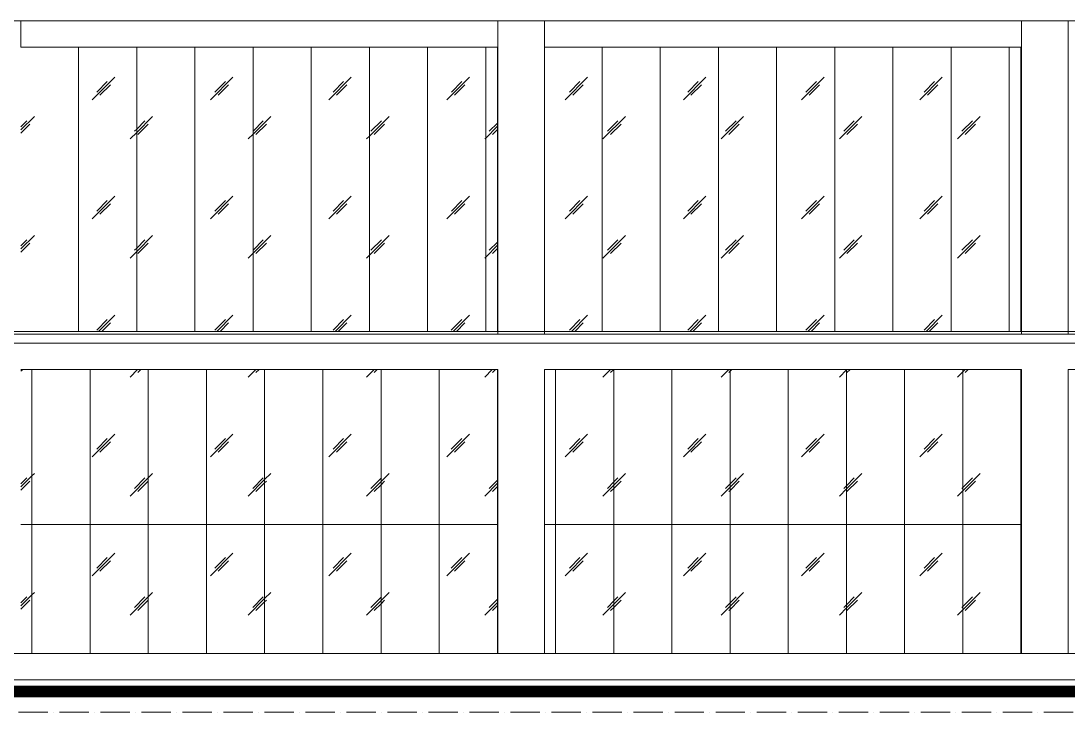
# Model space of a CAD drawing. Header units: millimetres. Extents: x -20608 to 106651, y -8981 to 93550.
# Drawn here: x 69161 to 87034, y -1000 to 10800 of the extents above; entities that cross this region are included whole.
import ezdxf

# ---------------------------------------------------------------- set-up
doc = ezdxf.new("R2010")
doc.units = ezdxf.units.MM
doc.linetypes.add('Grid Line', pattern=[14, 10, -2, 0, -2])
for name, color, linetype, lineweight in [('KINH', 152, 'Continuous', 5), ('NET CAT', 3, 'Continuous', 5), ('NET CATConcrete', 3, 'Continuous', 5), ('NET-THAY', 2, 'Continuous', 9), ('TRUC', 225, 'Continuous', 5)]:
    doc.layers.add(name, color=color, linetype=linetype, lineweight=lineweight)
pattern_1 = [(45.204, (34191.6, 1401.6), (0.002, 2032), [252.695, -2610.806]), (45.204, (34136.8, 1456.7), (0.002, 2032), [252.695, -2610.806]), (45.204, (34061.5, 1325.7), (0.002, 2032), [544.27, -2319.235]), (45.204, (32819.7, 2763), (0.002, 2032), [252.695, -2610.806]), (45.204, (32764.9, 2818.2), (0.002, 2032), [252.695, -2610.806]), (45.204, (32689.5, 2687.1), (0.002, 2032), [544.27, -2319.235])]

# ---------------------------------------------------------------- blocks, each defined once
blk = doc.blocks.new('System Panel - Glazed-394770-MẶT ĐỨNG 1-14')
at = {"layer": 'KINH'}
h = blk.add_hatch(dxfattribs=at)
h.set_pattern_fill('FP_1', color=256, style=0, pattern_type=2)
h.set_pattern_definition(pattern_1)
h.paths.add_polyline_path([(86229, 0), (86229, 2200), (85236, 2200), (85236, 0)], flags=0)
at = {"layer": 'KINH', "color": 7}
for p, q in [((86229, 2200), (85236, 2200)), ((85236, 2200), (85236, 0)), ((86229, 0), (86229, 2200))]:
    blk.add_line(p, q, dxfattribs=at)
blk = doc.blocks.new('System Panel - Glazed-V1-MẶT ĐỨNG 1-14')
at = {"layer": 'KINH'}
h = blk.add_hatch(dxfattribs=at)
h.set_pattern_fill('FP_1', color=256, style=0, pattern_type=2)
h.set_pattern_definition(pattern_1)
h.paths.add_polyline_path([(85236, 0), (85236, 2200), (84243, 2200), (84243, 0)], flags=0)
at = {"layer": 'KINH', "color": 7}
for p, q in [((85236, 2200), (84243, 2200)), ((84243, 2200), (84243, 0)), ((85236, 0), (85236, 2200))]:
    blk.add_line(p, q, dxfattribs=at)
blk = doc.blocks.new('System Panel - Glazed-V2-MẶT ĐỨNG 1-14')
at = {"layer": 'KINH'}
h = blk.add_hatch(dxfattribs=at)
h.set_pattern_fill('FP_1', color=256, style=0, pattern_type=2)
h.set_pattern_definition(pattern_1)
h.paths.add_polyline_path([(83250, 0), (84243, 0), (84243, 2200), (83250, 2200), (83250, 1612)], flags=0)
at = {"layer": 'KINH', "color": 7}
for p, q in [((84243, 2200), (83250, 2200)), ((83250, 2200), (83250, 0)), ((84243, 0), (84243, 2200))]:
    blk.add_line(p, q, dxfattribs=at)
blk = doc.blocks.new('System Panel - Glazed-V3-MẶT ĐỨNG 1-14')
at = {"layer": 'KINH'}
h = blk.add_hatch(dxfattribs=at)
h.set_pattern_fill('FP_1', color=256, style=0, pattern_type=2)
h.set_pattern_definition(pattern_1)
h.paths.add_polyline_path([(83250, 0), (83250, 2200), (82257, 2200), (82257, 0)], flags=0)
at = {"layer": 'KINH', "color": 7}
for p, q in [((83250, 2200), (82257, 2200)), ((82257, 2200), (82257, 0)), ((83250, 0), (83250, 2200))]:
    blk.add_line(p, q, dxfattribs=at)
blk = doc.blocks.new('System Panel - Glazed-V4-MẶT ĐỨNG 1-14')
at = {"layer": 'KINH'}
h = blk.add_hatch(dxfattribs=at)
h.set_pattern_fill('FP_1', color=256, style=0, pattern_type=2)
h.set_pattern_definition(pattern_1)
h.paths.add_polyline_path([(82257, 0), (82257, 2200), (81264, 2200), (81264, 0)], flags=0)
at = {"layer": 'KINH', "color": 7}
for p, q in [((82257, 2200), (81264, 2200)), ((81264, 2200), (81264, 0)), ((82257, 0), (82257, 2200))]:
    blk.add_line(p, q, dxfattribs=at)
blk = doc.blocks.new('System Panel - Glazed-V5-MẶT ĐỨNG 1-14')
at = {"layer": 'KINH'}
h = blk.add_hatch(dxfattribs=at)
h.set_pattern_fill('FP_1', color=256, style=0, pattern_type=2)
h.set_pattern_definition(pattern_1)
h.paths.add_polyline_path([(81264, 0), (81264, 2200), (80271, 2200), (80271, 0), (80622, 0)], flags=0)
at = {"layer": 'KINH', "color": 7}
for p, q in [((81264, 2200), (80271, 2200)), ((80271, 2200), (80271, 0)), ((81264, 0), (81264, 2200))]:
    blk.add_line(p, q, dxfattribs=at)
blk = doc.blocks.new('System Panel - Glazed-V6-MẶT ĐỨNG 1-14')
at = {"layer": 'KINH'}
h = blk.add_hatch(dxfattribs=at)
h.set_pattern_fill('FP_1', color=256, style=0, pattern_type=2)
h.set_pattern_definition(pattern_1)
h.paths.add_polyline_path([(80271, 0), (80271, 2200), (79279, 2200), (79279, 0)], flags=0)
at = {"layer": 'KINH', "color": 7}
for p, q in [((80271, 2200), (79279, 2200)), ((79279, 2200), (79279, 0)), ((80271, 0), (80271, 2200))]:
    blk.add_line(p, q, dxfattribs=at)
blk = doc.blocks.new('System Panel - Glazed-V7-MẶT ĐỨNG 1-14')
at = {"layer": 'KINH'}
h = blk.add_hatch(dxfattribs=at)
h.set_pattern_fill('FP_1', color=256, style=0, pattern_type=2)
h.set_pattern_definition(pattern_1)
h.paths.add_polyline_path([(79279, 0), (79279, 2200), (78286, 2200), (78286, 0)], flags=0)
at = {"layer": 'KINH', "color": 7}
for p, q in [((79279, 2200), (78286, 2200)), ((78286, 2200), (78286, 0)), ((79279, 0), (79279, 2200))]:
    blk.add_line(p, q, dxfattribs=at)
blk = doc.blocks.new('System Panel - Glazed-396022-MẶT ĐỨNG 1-14')
at = {"layer": 'KINH', "color": 7}
for p, q in [((78286, 2200), (78097, 2200)), ((78286, 0), (78286, 2200))]:
    blk.add_line(p, q, dxfattribs=at)
blk = doc.blocks.new('System Panel - Glazed-V8-MẶT ĐỨNG 1-14')
at = {"layer": 'KINH'}
h = blk.add_hatch(dxfattribs=at)
h.set_pattern_fill('FP_1', color=256, style=0, pattern_type=2)
h.set_pattern_definition(pattern_1)
h.paths.add_polyline_path([(77293, 0), (77293, 2200), (76300, 2200), (76300, 0)], flags=0)
at = {"layer": 'KINH', "color": 7}
for p, q in [((77293, 2200), (76300, 2200)), ((76300, 2200), (76300, 0)), ((77293, 0), (77293, 2200))]:
    blk.add_line(p, q, dxfattribs=at)
blk = doc.blocks.new('System Panel - Glazed-V9-MẶT ĐỨNG 1-14')
at = {"layer": 'KINH'}
h = blk.add_hatch(dxfattribs=at)
h.set_pattern_fill('FP_1', color=256, style=0, pattern_type=2)
h.set_pattern_definition(pattern_1)
h.paths.add_polyline_path([(76300, 0), (76300, 2200), (75307, 2200), (75307, 0)], flags=0)
at = {"layer": 'KINH', "color": 7}
for p, q in [((76300, 2200), (75307, 2200)), ((75307, 2200), (75307, 0)), ((76300, 0), (76300, 2200))]:
    blk.add_line(p, q, dxfattribs=at)
blk = doc.blocks.new('System Panel - Glazed-V10-MẶT ĐỨNG 1-14')
at = {"layer": 'KINH'}
h = blk.add_hatch(dxfattribs=at)
h.set_pattern_fill('FP_1', color=256, style=0, pattern_type=2)
h.set_pattern_definition(pattern_1)
h.paths.add_polyline_path([(75307, 0), (75307, 2200), (74314, 2200), (74314, 0)], flags=0)
at = {"layer": 'KINH', "color": 7}
for p, q in [((75307, 2200), (74314, 2200)), ((74314, 2200), (74314, 0)), ((75307, 0), (75307, 2200))]:
    blk.add_line(p, q, dxfattribs=at)
blk = doc.blocks.new('System Panel - Glazed-V11-MẶT ĐỨNG 1-14')
at = {"layer": 'KINH'}
h = blk.add_hatch(dxfattribs=at)
h.set_pattern_fill('FP_1', color=256, style=0, pattern_type=2)
h.set_pattern_definition(pattern_1)
h.paths.add_polyline_path([(74314, 0), (74314, 2200), (73321, 2200), (73321, 0), (74263, 0)], flags=0)
at = {"layer": 'KINH', "color": 7}
for p, q in [((74314, 2200), (73321, 2200)), ((73321, 2200), (73321, 0)), ((74314, 0), (74314, 2200))]:
    blk.add_line(p, q, dxfattribs=at)
blk = doc.blocks.new('System Panel - Glazed-V12-MẶT ĐỨNG 1-14')
at = {"layer": 'KINH'}
h = blk.add_hatch(dxfattribs=at)
h.set_pattern_fill('FP_1', color=256, style=0, pattern_type=2)
h.set_pattern_definition(pattern_1)
h.paths.add_polyline_path([(73321, 0), (73321, 2200), (72328, 2200), (72328, 0)], flags=0)
at = {"layer": 'KINH', "color": 7}
for p, q in [((73321, 2200), (72328, 2200)), ((72328, 2200), (72328, 0)), ((73321, 0), (73321, 2200))]:
    blk.add_line(p, q, dxfattribs=at)
blk = doc.blocks.new('System Panel - Glazed-V13-MẶT ĐỨNG 1-14')
at = {"layer": 'KINH'}
h = blk.add_hatch(dxfattribs=at)
h.set_pattern_fill('FP_1', color=256, style=0, pattern_type=2)
h.set_pattern_definition(pattern_1)
h.paths.add_polyline_path([(72328, 0), (72328, 2200), (71335, 2200), (71335, 0)], flags=0)
at = {"layer": 'KINH', "color": 7}
for p, q in [((72328, 2200), (71335, 2200)), ((71335, 2200), (71335, 0)), ((72328, 0), (72328, 2200))]:
    blk.add_line(p, q, dxfattribs=at)
blk = doc.blocks.new('System Panel - Glazed-V14-MẶT ĐỨNG 1-14')
at = {"layer": 'KINH'}
h = blk.add_hatch(dxfattribs=at)
h.set_pattern_fill('FP_1', color=256, style=0, pattern_type=2)
h.set_pattern_definition(pattern_1)
h.paths.add_polyline_path([(70342, 0), (71335, 0), (71335, 2200), (70342, 2200), (70342, 1612)], flags=0)
at = {"layer": 'KINH', "color": 7}
for p, q in [((71335, 2200), (70342, 2200)), ((70342, 2200), (70342, 0)), ((71335, 0), (71335, 2200))]:
    blk.add_line(p, q, dxfattribs=at)
blk = doc.blocks.new('System Panel - Glazed-V15-MẶT ĐỨNG 1-14')
at = {"layer": 'KINH'}
h = blk.add_hatch(dxfattribs=at)
h.set_pattern_fill('FP_1', color=256, style=0, pattern_type=2)
h.set_pattern_definition(pattern_1)
h.paths.add_polyline_path([(70342, 0), (70342, 2200), (69349, 2200), (69349, 0)], flags=0)
at = {"layer": 'KINH', "color": 7}
for p, q in [((70342, 2200), (69349, 2200)), ((69349, 2200), (69349, 0)), ((70342, 0), (70342, 2200))]:
    blk.add_line(p, q, dxfattribs=at)
blk = doc.blocks.new('System Panel - Glazed-V16-MẶT ĐỨNG 1-14')
at = {"layer": 'KINH'}
h = blk.add_hatch(dxfattribs=at)
h.set_pattern_fill('FP_1', color=256, style=0, pattern_type=2)
h.set_pattern_definition(pattern_1)
h.paths.add_polyline_path([(69349, 0), (69349, 2200), (69161, 2200), (69161, 0)], flags=0)
at = {"layer": 'KINH', "color": 7}
for p, q in [((69349, 2200), (69161, 2200)), ((69349, 0), (69349, 2200))]:
    blk.add_line(p, q, dxfattribs=at)
blk = doc.blocks.new('System Panel - Glazed-V66-MẶT ĐỨNG 1-14')
at = {"layer": 'KINH'}
h = blk.add_hatch(dxfattribs=at)
h.set_pattern_fill('FP_1', color=256, style=0, pattern_type=2)
h.set_pattern_definition(pattern_1)
h.paths.add_polyline_path([(77293, 2200), (77293, 4850), (76300, 4850), (76300, 2200)], flags=0)
at = {"layer": 'KINH', "color": 7}
for p, q in [((76300, 4850), (76300, 2200)), ((77293, 2200), (77293, 4850)), ((76300, 2200), (77293, 2200))]:
    blk.add_line(p, q, dxfattribs=at)
blk = doc.blocks.new('System Panel - Glazed-V67-MẶT ĐỨNG 1-14')
at = {"layer": 'KINH'}
h = blk.add_hatch(dxfattribs=at)
h.set_pattern_fill('FP_1', color=256, style=0, pattern_type=2)
h.set_pattern_definition(pattern_1)
h.paths.add_polyline_path([(76300, 2200), (76300, 4850), (75307, 4850), (75307, 2200)], flags=0)
at = {"layer": 'KINH', "color": 7}
for p, q in [((75307, 4850), (75307, 2200)), ((76300, 2200), (76300, 4850)), ((75307, 2200), (76300, 2200))]:
    blk.add_line(p, q, dxfattribs=at)
blk = doc.blocks.new('System Panel - Glazed-V68-MẶT ĐỨNG 1-14')
at = {"layer": 'KINH'}
h = blk.add_hatch(dxfattribs=at)
h.set_pattern_fill('FP_1', color=256, style=0, pattern_type=2)
h.set_pattern_definition(pattern_1)
h.paths.add_polyline_path([(75307, 2200), (75307, 4850), (74314, 4850), (74314, 2200)], flags=0)
at = {"layer": 'KINH', "color": 7}
for p, q in [((74314, 4850), (74314, 2200)), ((75307, 2200), (75307, 4850)), ((74314, 2200), (75307, 2200))]:
    blk.add_line(p, q, dxfattribs=at)
blk = doc.blocks.new('System Panel - Glazed-V69-MẶT ĐỨNG 1-14')
at = {"layer": 'KINH'}
h = blk.add_hatch(dxfattribs=at)
h.set_pattern_fill('FP_1', color=256, style=0, pattern_type=2)
h.set_pattern_definition(pattern_1)
h.paths.add_polyline_path([(74314, 2200), (74314, 4850), (73321, 4850), (73321, 2200), (74263, 2200)], flags=0)
at = {"layer": 'KINH', "color": 7}
for p, q in [((73321, 4850), (73321, 2200)), ((74314, 2200), (74314, 4850)), ((73321, 2200), (74314, 2200))]:
    blk.add_line(p, q, dxfattribs=at)
blk = doc.blocks.new('System Panel - Glazed-V70-MẶT ĐỨNG 1-14')
at = {"layer": 'KINH'}
h = blk.add_hatch(dxfattribs=at)
h.set_pattern_fill('FP_1', color=256, style=0, pattern_type=2)
h.set_pattern_definition(pattern_1)
h.paths.add_polyline_path([(73321, 2200), (73321, 4850), (72328, 4850), (72328, 2200)], flags=0)
at = {"layer": 'KINH', "color": 7}
for p, q in [((72328, 4850), (72328, 2200)), ((73321, 2200), (73321, 4850)), ((72328, 2200), (73321, 2200))]:
    blk.add_line(p, q, dxfattribs=at)
blk = doc.blocks.new('System Panel - Glazed-V71-MẶT ĐỨNG 1-14')
at = {"layer": 'KINH'}
h = blk.add_hatch(dxfattribs=at)
h.set_pattern_fill('FP_1', color=256, style=0, pattern_type=2)
h.set_pattern_definition(pattern_1)
h.paths.add_polyline_path([(72328, 2200), (72328, 4850), (71335, 4850), (71335, 2200)], flags=0)
at = {"layer": 'KINH', "color": 7}
for p, q in [((71335, 4850), (71335, 2200)), ((72328, 2200), (72328, 4850)), ((71335, 2200), (72328, 2200))]:
    blk.add_line(p, q, dxfattribs=at)
blk = doc.blocks.new('System Panel - Glazed-V72-MẶT ĐỨNG 1-14')
at = {"layer": 'KINH'}
h = blk.add_hatch(dxfattribs=at)
h.set_pattern_fill('FP_1', color=256, style=0, pattern_type=2)
h.set_pattern_definition(pattern_1)
h.paths.add_polyline_path([(71335, 2200), (71335, 4850), (70342, 4850), (70342, 2200)], flags=0)
at = {"layer": 'KINH', "color": 7}
for p, q in [((70342, 4850), (70342, 2200)), ((71335, 2200), (71335, 4850)), ((70342, 2200), (71335, 2200))]:
    blk.add_line(p, q, dxfattribs=at)
blk = doc.blocks.new('System Panel - Glazed-V73-MẶT ĐỨNG 1-14')
at = {"layer": 'KINH'}
h = blk.add_hatch(dxfattribs=at)
h.set_pattern_fill('FP_1', color=256, style=0, pattern_type=2)
h.set_pattern_definition(pattern_1)
h.paths.add_polyline_path([(70342, 2200), (70342, 4850), (69349, 4850), (69349, 2200)], flags=0)
at = {"layer": 'KINH', "color": 7}
for p, q in [((69349, 4850), (69349, 2200)), ((70342, 2200), (70342, 4850)), ((69349, 2200), (70342, 2200))]:
    blk.add_line(p, q, dxfattribs=at)
blk = doc.blocks.new('System Panel - Glazed-V74-MẶT ĐỨNG 1-14')
at = {"layer": 'KINH'}
h = blk.add_hatch(dxfattribs=at)
h.set_pattern_fill('FP_1', color=256, style=0, pattern_type=2)
h.set_pattern_definition(pattern_1)
h.paths.add_polyline_path([(69349, 2200), (69349, 4850), (69161, 4850), (69161, 2200)], flags=0)
at = {"layer": 'KINH', "color": 7}
for p, q in [((69349, 2200), (69349, 4850)), ((69161, 2200), (69349, 2200))]:
    blk.add_line(p, q, dxfattribs=at)
blk = doc.blocks.new('System Panel - Glazed-V75-MẶT ĐỨNG 1-14')
at = {"layer": 'KINH'}
h = blk.add_hatch(dxfattribs=at)
h.set_pattern_fill('FP_1', color=256, style=0, pattern_type=2)
h.set_pattern_definition(pattern_1)
h.paths.add_polyline_path([(86229, 2200), (86229, 4850), (85236, 4850), (85236, 2200)], flags=0)
at = {"layer": 'KINH', "color": 7}
for p, q in [((85236, 4850), (85236, 2200)), ((86229, 2200), (86229, 4850)), ((85236, 2200), (86229, 2200))]:
    blk.add_line(p, q, dxfattribs=at)
blk = doc.blocks.new('System Panel - Glazed-V76-MẶT ĐỨNG 1-14')
at = {"layer": 'KINH'}
h = blk.add_hatch(dxfattribs=at)
h.set_pattern_fill('FP_1', color=256, style=0, pattern_type=2)
h.set_pattern_definition(pattern_1)
h.paths.add_polyline_path([(85236, 2200), (85236, 4850), (84243, 4850), (84243, 2200)], flags=0)
at = {"layer": 'KINH', "color": 7}
for p, q in [((84243, 4850), (84243, 2200)), ((85236, 2200), (85236, 4850)), ((84243, 2200), (85236, 2200))]:
    blk.add_line(p, q, dxfattribs=at)
blk = doc.blocks.new('System Panel - Glazed-V77-MẶT ĐỨNG 1-14')
at = {"layer": 'KINH'}
h = blk.add_hatch(dxfattribs=at)
h.set_pattern_fill('FP_1', color=256, style=0, pattern_type=2)
h.set_pattern_definition(pattern_1)
h.paths.add_polyline_path([(84243, 2200), (84243, 4850), (83250, 4850), (83250, 2200)], flags=0)
at = {"layer": 'KINH', "color": 7}
for p, q in [((83250, 4850), (83250, 2200)), ((84243, 2200), (84243, 4850)), ((83250, 2200), (84243, 2200))]:
    blk.add_line(p, q, dxfattribs=at)
blk = doc.blocks.new('System Panel - Glazed-V78-MẶT ĐỨNG 1-14')
at = {"layer": 'KINH'}
h = blk.add_hatch(dxfattribs=at)
h.set_pattern_fill('FP_1', color=256, style=0, pattern_type=2)
h.set_pattern_definition(pattern_1)
h.paths.add_polyline_path([(83250, 2200), (83250, 4850), (82257, 4850), (82257, 2200)], flags=0)
at = {"layer": 'KINH', "color": 7}
for p, q in [((82257, 4850), (82257, 2200)), ((83250, 2200), (83250, 4850)), ((82257, 2200), (83250, 2200))]:
    blk.add_line(p, q, dxfattribs=at)
blk = doc.blocks.new('System Panel - Glazed-V79-MẶT ĐỨNG 1-14')
at = {"layer": 'KINH'}
h = blk.add_hatch(dxfattribs=at)
h.set_pattern_fill('FP_1', color=256, style=0, pattern_type=2)
h.set_pattern_definition(pattern_1)
h.paths.add_polyline_path([(82257, 2200), (82257, 4850), (81264, 4850), (81264, 2200)], flags=0)
at = {"layer": 'KINH', "color": 7}
for p, q in [((81264, 4850), (81264, 2200)), ((82257, 2200), (82257, 4850)), ((81264, 2200), (82257, 2200))]:
    blk.add_line(p, q, dxfattribs=at)
blk = doc.blocks.new('System Panel - Glazed-V80-MẶT ĐỨNG 1-14')
at = {"layer": 'KINH'}
h = blk.add_hatch(dxfattribs=at)
h.set_pattern_fill('FP_1', color=256, style=0, pattern_type=2)
h.set_pattern_definition(pattern_1)
h.paths.add_polyline_path([(81264, 2200), (81264, 4850), (80271, 4850), (80271, 2200), (80622, 2200)], flags=0)
at = {"layer": 'KINH', "color": 7}
for p, q in [((80271, 4850), (80271, 2200)), ((81264, 2200), (81264, 4850)), ((80271, 2200), (81264, 2200))]:
    blk.add_line(p, q, dxfattribs=at)
blk = doc.blocks.new('System Panel - Glazed-V81-MẶT ĐỨNG 1-14')
at = {"layer": 'KINH'}
h = blk.add_hatch(dxfattribs=at)
h.set_pattern_fill('FP_1', color=256, style=0, pattern_type=2)
h.set_pattern_definition(pattern_1)
h.paths.add_polyline_path([(80271, 2200), (80271, 4850), (79279, 4850), (79279, 2200)], flags=0)
at = {"layer": 'KINH', "color": 7}
for p, q in [((79279, 4850), (79279, 2200)), ((80271, 2200), (80271, 4850)), ((79279, 2200), (80271, 2200))]:
    blk.add_line(p, q, dxfattribs=at)
blk = doc.blocks.new('System Panel - Glazed-V82-MẶT ĐỨNG 1-14')
at = {"layer": 'KINH'}
h = blk.add_hatch(dxfattribs=at)
h.set_pattern_fill('FP_1', color=256, style=0, pattern_type=2)
h.set_pattern_definition(pattern_1)
h.paths.add_polyline_path([(79279, 2200), (79279, 4850), (78286, 4850), (78286, 2200)], flags=0)
at = {"layer": 'KINH', "color": 7}
for p, q in [((78286, 4850), (78286, 2200)), ((79279, 2200), (79279, 4850)), ((78286, 2200), (79279, 2200))]:
    blk.add_line(p, q, dxfattribs=at)
blk = doc.blocks.new('System Panel - Glazed-V83-MẶT ĐỨNG 1-14')
at = {"layer": 'KINH', "color": 7}
for p, q in [((78286, 2200), (78286, 4850)), ((78097, 2200), (78286, 2200))]:
    blk.add_line(p, q, dxfattribs=at)
blk = doc.blocks.new('System Panel - Glazed-V178-MẶT ĐỨNG 1-14')
at = {"layer": 'KINH'}
h = blk.add_hatch(dxfattribs=at)
h.set_pattern_fill('FP_1', color=256, style=0, pattern_type=2)
h.set_pattern_definition(pattern_1)
h.paths.add_polyline_path([(69161, 5500), (70144, 5500), (70144, 10350), (69161, 10350), (69161, 8134)], flags=0)
at = {"layer": 'KINH', "color": 7}
blk.add_line((70144, 5500), (70144, 10350), dxfattribs=at)
blk = doc.blocks.new('System Panel - Glazed-V179-MẶT ĐỨNG 1-14')
at = {"layer": 'KINH'}
h = blk.add_hatch(dxfattribs=at)
h.set_pattern_fill('FP_1', color=256, style=0, pattern_type=2)
h.set_pattern_definition(pattern_1)
h.paths.add_polyline_path([(71137, 5500), (71137, 10350), (70144, 10350), (70144, 5500), (71083, 5500)], flags=0)
at = {"layer": 'KINH', "color": 7}
for p, q in [((70144, 10350), (70144, 5500)), ((71137, 5500), (71137, 10350))]:
    blk.add_line(p, q, dxfattribs=at)
blk = doc.blocks.new('System Panel - Glazed-V180-MẶT ĐỨNG 1-14')
at = {"layer": 'KINH'}
h = blk.add_hatch(dxfattribs=at)
h.set_pattern_fill('FP_1', color=256, style=0, pattern_type=2)
h.set_pattern_definition(pattern_1)
h.paths.add_polyline_path([(72130, 5500), (72130, 10350), (71137, 10350), (71137, 5500)], flags=0)
at = {"layer": 'KINH', "color": 7}
for p, q in [((71137, 10350), (71137, 5500)), ((72130, 5500), (72130, 10350))]:
    blk.add_line(p, q, dxfattribs=at)
blk = doc.blocks.new('System Panel - Glazed-V181-MẶT ĐỨNG 1-14')
at = {"layer": 'KINH'}
h = blk.add_hatch(dxfattribs=at)
h.set_pattern_fill('FP_1', color=256, style=0, pattern_type=2)
h.set_pattern_definition(pattern_1)
h.paths.add_polyline_path([(73123, 5500), (73123, 10350), (72130, 10350), (72130, 5500)], flags=0)
at = {"layer": 'KINH', "color": 7}
for p, q in [((72130, 10350), (72130, 5500)), ((73123, 5500), (73123, 10350))]:
    blk.add_line(p, q, dxfattribs=at)
blk = doc.blocks.new('System Panel - Glazed-V182-MẶT ĐỨNG 1-14')
at = {"layer": 'KINH'}
h = blk.add_hatch(dxfattribs=at)
h.set_pattern_fill('FP_1', color=256, style=0, pattern_type=2)
h.set_pattern_definition(pattern_1)
h.paths.add_polyline_path([(74115, 5500), (74115, 10350), (73123, 10350), (73123, 5500)], flags=0)
at = {"layer": 'KINH', "color": 7}
for p, q in [((73123, 10350), (73123, 5500)), ((74115, 5500), (74115, 10350))]:
    blk.add_line(p, q, dxfattribs=at)
blk = doc.blocks.new('System Panel - Glazed-V183-MẶT ĐỨNG 1-14')
at = {"layer": 'KINH'}
h = blk.add_hatch(dxfattribs=at)
h.set_pattern_fill('FP_1', color=256, style=0, pattern_type=2)
h.set_pattern_definition(pattern_1)
h.paths.add_polyline_path([(74263, 5500), (75108, 5500), (75108, 10350), (74115, 10350), (74115, 5500)], flags=0)
at = {"layer": 'KINH', "color": 7}
for p, q in [((74115, 10350), (74115, 5500)), ((75108, 5500), (75108, 10350))]:
    blk.add_line(p, q, dxfattribs=at)
blk = doc.blocks.new('System Panel - Glazed-V184-MẶT ĐỨNG 1-14')
at = {"layer": 'KINH'}
h = blk.add_hatch(dxfattribs=at)
h.set_pattern_fill('FP_1', color=256, style=0, pattern_type=2)
h.set_pattern_definition(pattern_1)
h.paths.add_polyline_path([(76101, 5500), (76101, 10350), (75108, 10350), (75108, 5500)], flags=0)
at = {"layer": 'KINH', "color": 7}
for p, q in [((75108, 10350), (75108, 5500)), ((76101, 5500), (76101, 10350))]:
    blk.add_line(p, q, dxfattribs=at)
blk = doc.blocks.new('System Panel - Glazed-V185-MẶT ĐỨNG 1-14')
at = {"layer": 'KINH'}
h = blk.add_hatch(dxfattribs=at)
h.set_pattern_fill('FP_1', color=256, style=0, pattern_type=2)
h.set_pattern_definition(pattern_1)
h.paths.add_polyline_path([(77094, 5500), (77094, 10350), (76101, 10350), (76101, 5500)], flags=0)
at = {"layer": 'KINH', "color": 7}
for p, q in [((76101, 10350), (76101, 5500)), ((77094, 5500), (77094, 10350))]:
    blk.add_line(p, q, dxfattribs=at)
blk = doc.blocks.new('System Panel - Glazed-V186-MẶT ĐỨNG 1-14')
at = {"layer": 'KINH'}
h = blk.add_hatch(dxfattribs=at)
h.set_pattern_fill('FP_1', color=256, style=0, pattern_type=2)
h.set_pattern_definition(pattern_1)
h.paths.add_polyline_path([(77094, 5500), (77293, 5500), (77293, 10350), (77094, 10350), (77094, 8134)], flags=0)
at = {"layer": 'KINH', "color": 7}
for p, q in [((77094, 10350), (77094, 5500)), ((77293, 5500), (77293, 10350))]:
    blk.add_line(p, q, dxfattribs=at)
blk = doc.blocks.new('System Panel - Glazed-V187-MẶT ĐỨNG 1-14')
at = {"layer": 'KINH'}
h = blk.add_hatch(dxfattribs=at)
h.set_pattern_fill('FP_1', color=256, style=0, pattern_type=2)
h.set_pattern_definition(pattern_1)
h.paths.add_polyline_path([(78097, 5500), (79080, 5500), (79080, 10350), (78097, 10350), (78097, 8134)], flags=0)
at = {"layer": 'KINH', "color": 7}
blk.add_line((79080, 5500), (79080, 10350), dxfattribs=at)
blk = doc.blocks.new('System Panel - Glazed-V188-MẶT ĐỨNG 1-14')
at = {"layer": 'KINH'}
h = blk.add_hatch(dxfattribs=at)
h.set_pattern_fill('FP_1', color=256, style=0, pattern_type=2)
h.set_pattern_definition(pattern_1)
h.paths.add_polyline_path([(80073, 5500), (80073, 10350), (79080, 10350), (79080, 5500)], flags=0)
at = {"layer": 'KINH', "color": 7}
for p, q in [((79080, 10350), (79080, 5500)), ((80073, 5500), (80073, 10350))]:
    blk.add_line(p, q, dxfattribs=at)
blk = doc.blocks.new('System Panel - Glazed-V189-MẶT ĐỨNG 1-14')
at = {"layer": 'KINH'}
h = blk.add_hatch(dxfattribs=at)
h.set_pattern_fill('FP_1', color=256, style=0, pattern_type=2)
h.set_pattern_definition(pattern_1)
h.paths.add_polyline_path([(80622, 5500), (81066, 5500), (81066, 10350), (80073, 10350), (80073, 5500)], flags=0)
at = {"layer": 'KINH', "color": 7}
for p, q in [((80073, 10350), (80073, 5500)), ((81066, 5500), (81066, 10350))]:
    blk.add_line(p, q, dxfattribs=at)
blk = doc.blocks.new('System Panel - Glazed-V190-MẶT ĐỨNG 1-14')
at = {"layer": 'KINH'}
h = blk.add_hatch(dxfattribs=at)
h.set_pattern_fill('FP_1', color=256, style=0, pattern_type=2)
h.set_pattern_definition(pattern_1)
h.paths.add_polyline_path([(82059, 5500), (82059, 10350), (81066, 10350), (81066, 5500)], flags=0)
at = {"layer": 'KINH', "color": 7}
for p, q in [((81066, 10350), (81066, 5500)), ((82059, 5500), (82059, 10350))]:
    blk.add_line(p, q, dxfattribs=at)
blk = doc.blocks.new('System Panel - Glazed-V191-MẶT ĐỨNG 1-14')
at = {"layer": 'KINH'}
h = blk.add_hatch(dxfattribs=at)
h.set_pattern_fill('FP_1', color=256, style=0, pattern_type=2)
h.set_pattern_definition(pattern_1)
h.paths.add_polyline_path([(83052, 5500), (83052, 10350), (82059, 10350), (82059, 5500)], flags=0)
at = {"layer": 'KINH', "color": 7}
for p, q in [((82059, 10350), (82059, 5500)), ((83052, 5500), (83052, 10350))]:
    blk.add_line(p, q, dxfattribs=at)
blk = doc.blocks.new('System Panel - Glazed-V192-MẶT ĐỨNG 1-14')
at = {"layer": 'KINH'}
h = blk.add_hatch(dxfattribs=at)
h.set_pattern_fill('FP_1', color=256, style=0, pattern_type=2)
h.set_pattern_definition(pattern_1)
h.paths.add_polyline_path([(84044, 5500), (84044, 10350), (83052, 10350), (83052, 5500)], flags=0)
at = {"layer": 'KINH', "color": 7}
for p, q in [((83052, 10350), (83052, 5500)), ((84044, 5500), (84044, 10350))]:
    blk.add_line(p, q, dxfattribs=at)
blk = doc.blocks.new('System Panel - Glazed-V193-MẶT ĐỨNG 1-14')
at = {"layer": 'KINH'}
h = blk.add_hatch(dxfattribs=at)
h.set_pattern_fill('FP_1', color=256, style=0, pattern_type=2)
h.set_pattern_definition(pattern_1)
h.paths.add_polyline_path([(85037, 5500), (85037, 10350), (84044, 10350), (84044, 5500)], flags=0)
at = {"layer": 'KINH', "color": 7}
for p, q in [((84044, 10350), (84044, 5500)), ((85037, 5500), (85037, 10350))]:
    blk.add_line(p, q, dxfattribs=at)
blk = doc.blocks.new('System Panel - Glazed-V194-MẶT ĐỨNG 1-14')
at = {"layer": 'KINH'}
h = blk.add_hatch(dxfattribs=at)
h.set_pattern_fill('FP_1', color=256, style=0, pattern_type=2)
h.set_pattern_definition(pattern_1)
h.paths.add_polyline_path([(86030, 5500), (86030, 10350), (85037, 10350), (85037, 5500)], flags=0)
at = {"layer": 'KINH', "color": 7}
for p, q in [((85037, 10350), (85037, 5500)), ((86030, 5500), (86030, 10350))]:
    blk.add_line(p, q, dxfattribs=at)
blk = doc.blocks.new('System Panel - Glazed-V195-MẶT ĐỨNG 1-14')
at = {"layer": 'KINH', "color": 7}
for p, q in [((86030, 10350), (86030, 5500)), ((86229, 5500), (86229, 10350))]:
    blk.add_line(p, q, dxfattribs=at)
blk = doc.blocks.new('ALC1807-ASCENT PLAZA-TANG 1_2_rvt-1-MẶT ĐỨNG 1-14')
at = {"layer": 'NET-THAY', "color": 10}
for p, q in [((41010, 5500), (95980, 5500)), ((95980, 5450), (41010, 5450)), ((-20508, -450), (99538, -450))]:
    blk.add_line(p, q, dxfattribs=at)
at = {"layer": 'NET-THAY', "color": 250, "lineweight": 15}
blk.add_line((87228, 0), (59794, 0), dxfattribs=at)
at = {"color": 10, "lineweight": 9}
for name in ['System Panel - Glazed-V178-MẶT ĐỨNG 1-14', 'System Panel - Glazed-V179-MẶT ĐỨNG 1-14', 'System Panel - Glazed-V180-MẶT ĐỨNG 1-14', 'System Panel - Glazed-V181-MẶT ĐỨNG 1-14', 'System Panel - Glazed-V182-MẶT ĐỨNG 1-14', 'System Panel - Glazed-V183-MẶT ĐỨNG 1-14', 'System Panel - Glazed-V184-MẶT ĐỨNG 1-14', 'System Panel - Glazed-V185-MẶT ĐỨNG 1-14', 'System Panel - Glazed-V186-MẶT ĐỨNG 1-14', 'System Panel - Glazed-V187-MẶT ĐỨNG 1-14', 'System Panel - Glazed-V188-MẶT ĐỨNG 1-14', 'System Panel - Glazed-V189-MẶT ĐỨNG 1-14', 'System Panel - Glazed-V190-MẶT ĐỨNG 1-14', 'System Panel - Glazed-V191-MẶT ĐỨNG 1-14', 'System Panel - Glazed-V192-MẶT ĐỨNG 1-14', 'System Panel - Glazed-V193-MẶT ĐỨNG 1-14', 'System Panel - Glazed-V194-MẶT ĐỨNG 1-14', 'System Panel - Glazed-V195-MẶT ĐỨNG 1-14', 'System Panel - Glazed-V74-MẶT ĐỨNG 1-14', 'System Panel - Glazed-V73-MẶT ĐỨNG 1-14', 'System Panel - Glazed-V72-MẶT ĐỨNG 1-14', 'System Panel - Glazed-V71-MẶT ĐỨNG 1-14', 'System Panel - Glazed-V70-MẶT ĐỨNG 1-14', 'System Panel - Glazed-V69-MẶT ĐỨNG 1-14', 'System Panel - Glazed-V68-MẶT ĐỨNG 1-14', 'System Panel - Glazed-V67-MẶT ĐỨNG 1-14', 'System Panel - Glazed-V66-MẶT ĐỨNG 1-14', 'System Panel - Glazed-V83-MẶT ĐỨNG 1-14', 'System Panel - Glazed-V82-MẶT ĐỨNG 1-14', 'System Panel - Glazed-V81-MẶT ĐỨNG 1-14', 'System Panel - Glazed-V80-MẶT ĐỨNG 1-14', 'System Panel - Glazed-V79-MẶT ĐỨNG 1-14', 'System Panel - Glazed-V78-MẶT ĐỨNG 1-14', 'System Panel - Glazed-V77-MẶT ĐỨNG 1-14', 'System Panel - Glazed-V76-MẶT ĐỨNG 1-14', 'System Panel - Glazed-V75-MẶT ĐỨNG 1-14', 'System Panel - Glazed-V16-MẶT ĐỨNG 1-14', 'System Panel - Glazed-V15-MẶT ĐỨNG 1-14', 'System Panel - Glazed-V14-MẶT ĐỨNG 1-14', 'System Panel - Glazed-V13-MẶT ĐỨNG 1-14', 'System Panel - Glazed-V12-MẶT ĐỨNG 1-14', 'System Panel - Glazed-V11-MẶT ĐỨNG 1-14', 'System Panel - Glazed-V10-MẶT ĐỨNG 1-14', 'System Panel - Glazed-V9-MẶT ĐỨNG 1-14', 'System Panel - Glazed-V8-MẶT ĐỨNG 1-14', 'System Panel - Glazed-396022-MẶT ĐỨNG 1-14', 'System Panel - Glazed-V7-MẶT ĐỨNG 1-14', 'System Panel - Glazed-V6-MẶT ĐỨNG 1-14', 'System Panel - Glazed-V5-MẶT ĐỨNG 1-14', 'System Panel - Glazed-V4-MẶT ĐỨNG 1-14', 'System Panel - Glazed-V3-MẶT ĐỨNG 1-14', 'System Panel - Glazed-V2-MẶT ĐỨNG 1-14', 'System Panel - Glazed-V1-MẶT ĐỨNG 1-14', 'System Panel - Glazed-394770-MẶT ĐỨNG 1-14']:
    blk.add_blockref(name, (0, 0), dxfattribs=at)

msp = doc.modelspace()

# ---------------------------------------------------------------- linework, layer by layer
at = {"layer": 'NET CAT'}
for p, q in [((77303.1, 5450), (77303.1, 10800)), ((77303.1, 10800), (78097.4, 10800)), ((78097.4, 10800), (78097.4, 5450)), ((86239.2, 5450), (86239.2, 10800)), ((86239.2, 10800), (87033.5, 10800)), ((87033.5, 10800), (87033.5, 5450)), ((78097.4, 5450), (77303.1, 5450)), ((87033.5, 5450), (86239.2, 5450)), ((77303.1, 5300), (78097.4, 5300)), ((86239.2, 5300), (87033.5, 5300)), ((77303.1, 0), (77303.1, 4850)), ((78097.4, 4850), (78097.4, 0)), ((86239.2, 0), (86239.2, 4850)), ((87033.5, 4850), (87033.5, 0))]:
    msp.add_line(p, q, dxfattribs=at)
msp.add_lwpolyline([(-20508.1, -450), (99538, -450)], dxfattribs=at)
at = {"layer": 'NET CAT', "const_width": 200}
msp.add_lwpolyline([(-20508.1, -650), (99538, -650)], dxfattribs=at)
at = {"layer": 'NET CATConcrete'}
for p, q in [((77303.1, 10800), (69161.3, 10800)), ((69161.3, 10800), (69161.3, 10350)), ((77303.1, 10350), (77303.1, 10800)), ((86239.2, 10800), (78097.4, 10800)), ((78097.4, 10800), (78097.4, 10350)), ((86239.2, 10350), (86239.2, 10800)), ((69161.3, 10350), (77303.1, 10350)), ((78097.4, 10350), (86239.2, 10350)), ((77303.1, 5300), (69161.3, 5300)), ((86239.2, 5300), (78097.4, 5300)), ((95175.3, 5300), (87033.5, 5300)), ((69161.3, 4850), (77303.1, 4850)), ((78097.4, 4850), (86239.2, 4850)), ((87033.5, 4850), (95175.3, 4850))]:
    msp.add_line(p, q, dxfattribs=at)
at = {"layer": 'NET-THAY'}
for p, q in [((95969.7, 10800), (60225.2, 10800)), ((41010.5, 5450), (86239.2, 5450)), ((86239.2, 5450), (95969.7, 5450)), ((95969.7, 5300), (60225.2, 5300))]:
    msp.add_line(p, q, dxfattribs=at)
at = {"layer": 'TRUC', "linetype": 'Grid Line', "ltscale": 50}
for p, q in [((-15600.6, 5500), (103813.4, 5500)), ((-15600.6, 0), (103813.4, 0)), ((-20508.1, -450), (99538, -450)), ((-18394.8, -1000), (106650.8, -1000))]:
    msp.add_line(p, q, dxfattribs=at)

# ---------------------------------------------------------------- block references
at = {"lineweight": 5}
msp.add_blockref('ALC1807-ASCENT PLAZA-TANG 1_2_rvt-1-MẶT ĐỨNG 1-14', (0, 0), dxfattribs=at)

doc.saveas('drawing.dxf')
